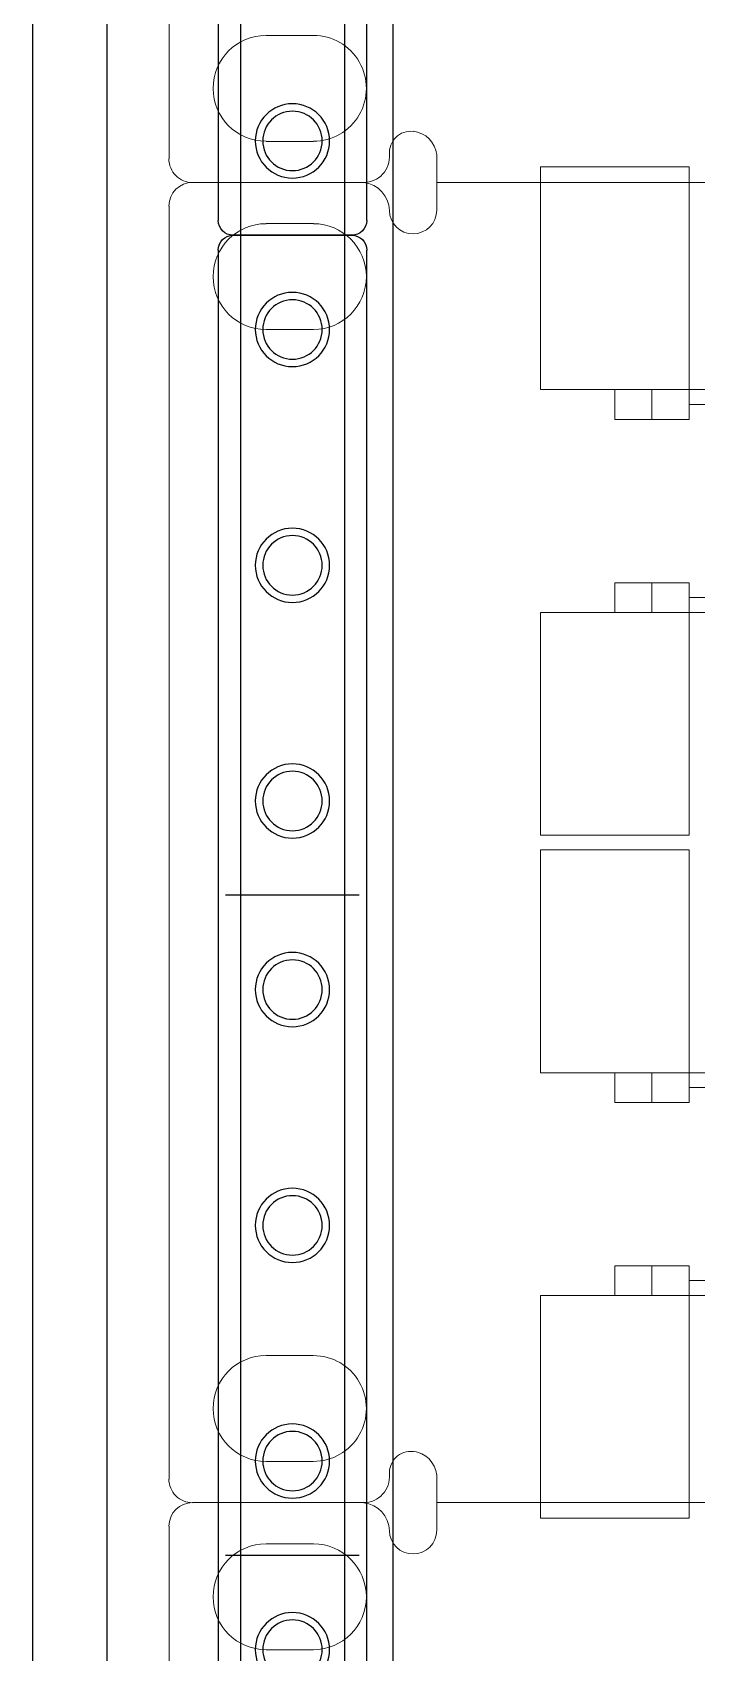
# Model space of a CAD drawing. Header units: millimetres. Extents: x -1589 to 88627, y 12943 to 76663.
# Drawn here: x 38092 to 38539, y 56447 to 57538 of the extents above; entities that cross this region are included whole.
import ezdxf

# ---------------------------------------------------------------- set-up
doc = ezdxf.new("R2010")
doc.units = ezdxf.units.MM
doc.header["$LTSCALE"] = 200
doc.layers.add('form$0$SHEET$0$AA-BORD-FORM', color=7, linetype='Continuous')
doc.layers.add('Slim-nut', color=57, linetype='Continuous')
doc.layers.add('LINE', color=3, linetype='Continuous', lineweight=0)

# ---------------------------------------------------------------- blocks, each defined once
blk = doc.blocks.new('110')
at = {"color": 7}
for p, q in [((25.01, 30.5), (25.01, 45.5)), ((25.01, 45.5), (35.01, 45.5)), ((35.01, 28.5), (35.01, 45.5)), ((1.59, 44.45), (13.1, 44.45)), ((18.02, 42.59), (18.02, 44.45)), ((18.02, 44.45), (465, 44.45)), ((0, -42.86), (0, 42.86)), ((6.53, 41.68, 2.79), (9.72, 41.68, 2.79)), ((9.72, 34.54, 2.79), (6.53, 34.54, 2.79)), ((25.01, 30.5), (241.01, 30.5)), ((30.01, 28.5), (30.01, 30.5)), ((32.51, 28.5), (32.51, 30.5)), ((35.01, 29.5), (51.01, 29.5)), ((30.01, 28.5), (35.01, 28.5)), ((30.01, 17.5), (35.01, 17.5)), ((30.01, 17.5), (30.01, 15.5)), ((32.51, 17.5), (32.51, 15.5)), ((35.01, 17.5), (35.01, 0.5)), ((35.01, 16.5), (51.01, 16.5)), ((25.01, 0.5), (25.01, 15.5)), ((25.01, 15.5), (241.01, 15.5)), ((25.01, 0.5), (35.01, 0.5)), ((25.01, -0.5), (35.01, -0.5)), ((25.01, -0.5), (25.01, -15.5)), ((35.01, -0.5), (35.01, -17.5)), ((25.01, -15.5), (241.01, -15.5)), ((30.01, -17.5), (30.01, -15.5)), ((32.51, -17.5), (32.51, -15.5)), ((35.01, -16.5), (51.01, -16.5)), ((30.01, -17.5), (35.01, -17.5)), ((30.01, -28.5), (35.01, -28.5)), ((30.01, -28.5), (30.01, -30.5)), ((32.51, -28.5), (32.51, -30.5)), ((35.01, -28.5), (35.01, -45.5)), ((25.01, -30.5), (241.01, -30.5)), ((25.01, -30.5), (25.01, -45.5)), ((35.01, -29.5), (51.01, -29.5)), ((9.72, -34.54, 2.79), (6.53, -34.54, 2.79)), ((6.53, -41.68, 2.79), (9.72, -41.68, 2.79)), ((18.02, -44.45), (18.02, -42.59)), ((1.59, -44.45), (13.1, -44.45)), ((18.02, -44.45), (465, -44.45)), ((25.01, -45.5), (35.01, -45.5))]:
    blk.add_line(p, q, dxfattribs=at)
for centre, major_axis, start_param, end_param in [((1.59, 42.86), (-1.13, 1.13), -0.785398, 0.785398), ((12.9, 42.52), (1.37, 1.37), 5.517788, 6.962821), ((16.43, 42.59), (1.13, 1.13), 2.376196, 3.926991), ((16.43, 42.59), (1.13, 1.13), 3.926991, 5.497787), ((6.53, 38.11, 2.79), (-2.52, 2.52), -0.785398, 2.356194), ((9.72, 38.11, 2.79), (2.52, 2.52), 3.926991, 7.068583), ((6.53, -38.11, 2.79), (-2.52, 2.52), -0.785398, 2.356194), ((9.72, -38.11, 2.79), (-2.52, 2.52), 2.356194, 5.497787), ((16.28, -42.44), (-1.02, 1.02), -0.89116, 0.871159), ((16.24, -42.78), (-1.27, 1.27), 4.032753, 5.392025), ((1.59, -42.86), (1.13, 1.13), 2.356194, 3.926991), ((13.1, -42.71), (1.23, 1.23), 3.926991, 5.583548)]:
    blk.add_ellipse(centre, major_axis=major_axis, ratio=1, start_param=start_param, end_param=end_param, dxfattribs=at)
blk = doc.blocks.new('tr')
at = {"color": 7}
for p, q in [((1.59, 44.45), (13.1, 44.45)), ((18.02, 42.59), (18.02, 44.45)), ((18.02, 44.45), (465, 44.45)), ((0, -42.86), (0, 42.86)), ((6.53, 41.68, 2.79), (9.72, 41.68, 2.79)), ((9.72, 34.54, 2.79), (6.53, 34.54, 2.79)), ((9.72, -34.54, 2.79), (6.53, -34.54, 2.79)), ((6.53, -41.68, 2.79), (9.72, -41.68, 2.79)), ((18.02, -44.45), (18.02, -42.59)), ((13.1, -44.45), (1.59, -44.45)), ((465, -44.45), (18.02, -44.45))]:
    blk.add_line(p, q, dxfattribs=at)
for centre, major_axis, start_param, end_param in [((1.59, 42.86), (-1.13, 1.13), -0.785398, 0.785398), ((12.9, 42.52), (1.37, 1.37), 5.517788, 6.962821), ((16.43, 42.59), (1.13, 1.13), 2.376196, 3.926991), ((16.43, 42.59), (1.13, 1.13), 3.926991, 5.497787), ((6.53, 38.11, 2.79), (-2.52, 2.52), -0.785398, 2.356194), ((9.72, 38.11, 2.79), (2.52, 2.52), 3.926991, 7.068583), ((6.53, -38.11, 2.79), (-2.52, 2.52), -0.785398, 2.356194), ((9.72, -38.11, 2.79), (-2.52, 2.52), 2.356194, 5.497787), ((16.28, -42.44), (-1.02, 1.02), -0.89116, 0.871159), ((16.24, -42.78), (-1.27, 1.27), 4.032753, 5.392025), ((1.59, -42.86), (1.13, 1.13), 2.356194, 3.926991), ((13.1, -42.71), (1.23, 1.23), 3.926991, 5.583548)]:
    blk.add_ellipse(centre, major_axis=major_axis, ratio=1, start_param=start_param, end_param=end_param, dxfattribs=at)
blk = doc.blocks.new('A$C1B484D96')
at = {"layer": 'Slim-nut'}
for p, q in [((1, 400.05), (9, 400.05)), ((0, 1), (0, 399.05)), ((10, 399.05), (10, 1)), ((0.5, 355.6), (9.5, 355.6)), ((0.5, 311.15), (9.5, 311.15)), ((9, 0), (1, 0))]:
    blk.add_line(p, q, dxfattribs=at)
for centre, radius in [((5, 393.7), 2.5), ((5, 393.7), 2), ((5, 377.82), 2.5), ((5, 377.82), 2), ((5, 361.95), 2.5), ((5, 361.95), 2), ((5, 349.25), 2.5), ((5, 349.25), 2), ((5, 333.37), 2.5), ((5, 333.37), 2), ((5, 317.5), 2.5), ((5, 317.5), 2), ((5, 304.8), 2.5), ((5, 304.8), 2), ((5, 6.35), 2.5), ((5, 6.35), 2)]:
    blk.add_circle(centre, radius, dxfattribs=at)
for centre, start, end in [((1, 399.05), 90, 180), ((9, 399.05), 0, 90), ((1, 1), 180, 270), ((9, 1), 270, 0)]:
    blk.add_arc(centre, 1, start, end, dxfattribs=at)
blk = doc.blocks.new('rack2000-1')
at = {"color": 8, "linetype": 'Continuous'}
for p, q in [((-250, -121.92), (-250, -2010.97)), ((-245, -140.92), (-245, -1941.97)), ((-236, -140.92), (-236, -1941.97)), ((-229, -140.92), (-229, -1941.97)), ((-225.75, -140.92), (-225.75, -1941.97))]:
    blk.add_line(p, q, dxfattribs=at)
at = {"layer": 'Slim-nut', "color": 8, "linetype": 'Continuous', "xscale": -1}
for p in [(-227.5, -1141.87), (-227.5, -1541.92)]:
    blk.add_blockref('A$C1B484D96', p, dxfattribs=at)

msp = doc.modelspace()

# ---------------------------------------------------------------- block references
at = {"layer": 'form$0$SHEET$0$AA-BORD-FORM', "xscale": 10, "yscale": 10, "zscale": 10}
msp.add_blockref('rack2000-1', (40591.7, 68820), dxfattribs=at)
at = {"layer": 'LINE', "xscale": 10, "yscale": 10, "zscale": 10}
for name, p in [('tr', (38183.6, 57881.3)), ('110', (38183.6, 56992.3)), ('tr', (38183.6, 56103.3))]:
    msp.add_blockref(name, p, dxfattribs=at)

doc.saveas('drawing.dxf')
